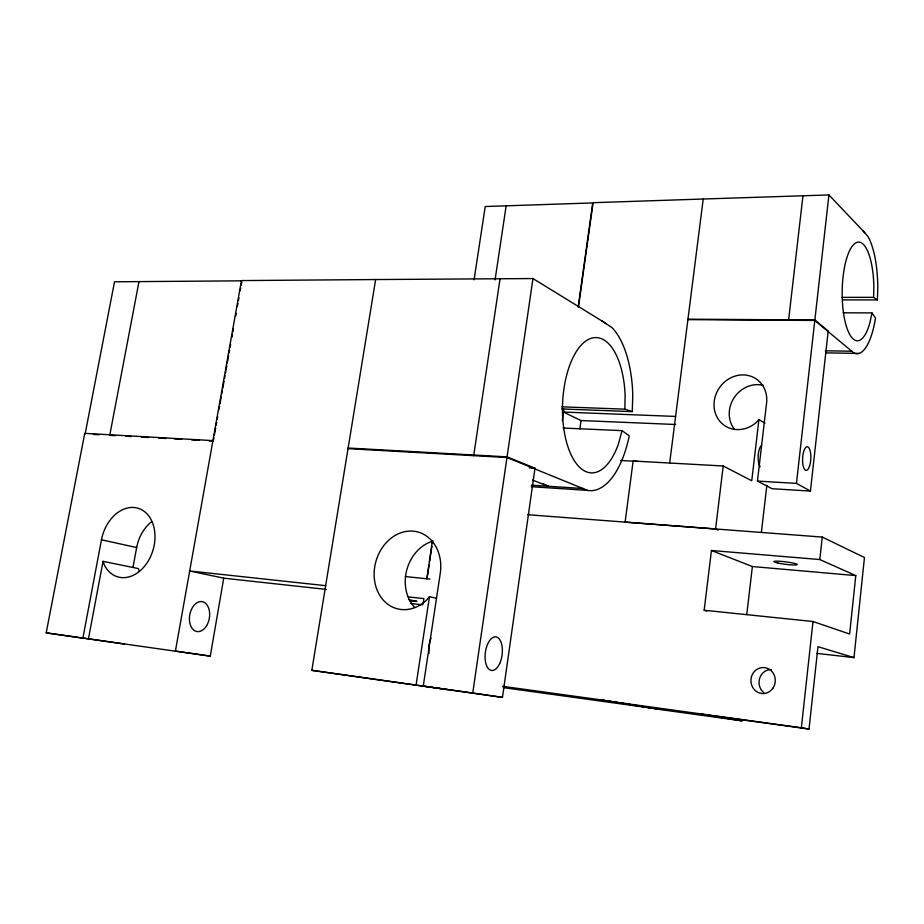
<?xml version="1.0" encoding="UTF-8"?>
<svg xmlns="http://www.w3.org/2000/svg" width="924" height="924" viewBox="0 0 924 924"><rect width="100%" height="100%" fill="white"/><g stroke="black" fill="none" stroke-linecap="round" stroke-linejoin="round"><path stroke-width="1.39" d="M601.986 320.998L612.104 327.708A85.528 39.582 -87.9 0 1 632.767 394.675L632.282 411.63L624.878 409.159L625.109 394.871A67.683 31.312 -87.9 0 0 582.709 343.601A67.683 31.312 -87.9 0 0 568.56 448.579A67.683 31.312 -87.9 0 0 618.526 443.693L622.025 430.642L563.086 428.031M862.716 230.538L867.786 236.244A62.358 20.016 -89.2 0 1 877.8 287.399L877.396 299.907L873.607 297.343L873.85 286.81A49.365 15.847 -89.2 0 0 852.956 245.31A49.365 15.847 -89.2 0 0 844.871 320.57A49.365 15.847 -89.2 0 0 870.05 322.164L871.956 312.913L843.231 312.797M669.669 463.051L703.222 199.018L828.932 194.941L864.783 232.721M816.747 653.384L853.984 657.611L864.46 557.519L822.268 537.075L527.858 514.726M855.786 575.594L849.618 634.026L813.005 621.517L704.169 610.256L711.445 550.496L819.796 559.54L855.786 575.594L752.379 566.539L711.445 550.496M446.916 689.547L311.827 670.339L375.641 279.556L532.963 278.551L606.121 323.55M853.984 657.611L817.983 646.673L809.02 729.059L801.351 727.766L813.005 621.517M819.796 559.54L822.268 537.075M764.98 423.215L758.939 419.508L756.49 422.28A28.17 25.502 -55.8 0 1 716.077 415.13A28.17 25.502 -55.8 0 1 736.774 375.618A28.17 25.502 -55.8 0 1 766.574 403.049L757.437 481.092L772.094 488.727L810.44 491.071L828.193 331.046L814.852 319.993L687.953 319.184M788.576 320.281L802.956 195.819M810.44 491.071L796.453 483.391L828.932 194.941M761.434 532.051L766.862 485.192M758.939 419.508L751.743 480.757L723.203 465.985L633.136 461.007L625.109 522.141M746.765 614.529L752.379 566.539M718.179 530.076L715.592 528.978L723.203 465.985M348.129 448.024L507.068 456.86L534.996 468.202L502.46 697.377L311.827 670.339M85.135 433.98L114.518 281.797L241.996 280.827M579.868 428.955L581.011 420.547L563.478 412.058L563.883 409.228M562.3 420.628L563.478 412.058L675.594 416.435M578.158 307.034L592.746 202.714L703.222 199.018M578.447 307.172L593.081 202.91L485.227 206.526L474.07 279.822M473.689 455.659L500.046 278.805M436.324 598.278L429.475 596.661L426.195 600.496A39.755 32.779 -74.5 0 1 376.022 587.04A39.755 32.779 -74.5 0 1 404.781 531.693A39.755 32.779 -74.5 0 1 440.251 573.446L423.261 686.047L472.753 693.035L532.963 278.551M495.068 279.903L506.156 205.821M432.432 540.482L426.923 578.84L429.094 564.679M416.077 685.042L429.475 596.661M423.042 604.25L423.897 598.613L408.235 596.892M429.521 561.85L431.912 546.257M432.34 543.428L432.779 540.598M213.883 437.814L213.386 440.644L84.742 433.356L46.2 632.859L210.268 656.132L223.747 578.17L326.345 589.42M214.391 434.985L215.662 427.916M216.17 425.086L216.678 422.256M217.175 419.427L217.683 416.597M218.953 409.528L219.462 406.699M219.958 403.869L221.229 396.8M221.737 393.971L222.245 391.141M222.753 388.311L224.012 381.242M224.52 378.413L225.029 375.583M225.537 372.753L226.796 365.685M227.304 362.855L228.575 355.786M229.083 352.956L229.579 350.127M230.088 347.297L230.596 344.467M231.866 337.399L232.374 334.569M232.871 331.739L233.379 328.909M235.666 316.181L236.163 313.352M237.433 306.283L237.942 303.453M238.45 300.623L238.958 297.805M240.217 290.725L240.725 287.895M241.233 285.066L241.742 282.247M133.021 567.255L136.66 547.551A34.835 25.988 -73.9 0 1 151.617 521.748M88.438 638.819L103.038 561.353L138.346 568.572L139.27 571.067M138.981 281.612L109.737 435.343L115.488 435.666M103.038 561.353L104.424 565.188A35.793 26.299 -73.6 0 0 147.263 562.566A35.793 26.299 -73.6 0 0 141.095 509.459A35.793 26.299 -73.6 0 0 101.467 539.789L82.906 638.034L124.44 644.028M601.12 699.895L656.144 708.754L601.12 699.895L502.483 686.301M375.641 279.556L241.453 280.573L175.41 651.074L210.268 656.132M842.041 297.366L873.607 297.343M842.792 299.907L877.396 299.907M687.906 319.635L814.806 320.455L853.834 352.956A62.358 20.016 -89.2 0 0 875.536 318.099L871.956 312.913M825.34 350.785L851.997 351.212M825.883 352.864L859.054 353.418M561.7 406.826L624.878 409.159M561.769 408.962L632.282 411.63M581.011 420.547L675.663 424.497M620.489 460.464L637.976 461.446M93.336 434.43L98.799 434.742M125.572 436.232L131.323 436.555M141.407 437.11L148.602 437.514M158.674 438.08L165.881 438.473M174.509 438.958L181.716 439.362M191.788 439.928L198.983 440.321M209.067 440.887L213.375 441.129M348.059 448.648L506.976 457.519L587.364 490.367A85.528 39.582 -87.9 0 0 629.094 436.659L629.221 435.793L622.025 430.642M757.437 481.092L796.453 483.391M529.279 467.867L534.996 468.202M531.427 485.181L583.645 488.577M531.312 486.694L587.364 490.367M624.474 522.083L715.592 528.978M429.983 579.105L405.37 576.553M325.652 585.677L189.582 570.963L223.747 578.17M410.903 603.511L422.314 604.793M409.933 600.889L416.932 601.362L408.847 599.676M601.016 700.126L801.351 727.766M809.02 729.059L700.38 714.056L742.18 720.893L656.052 708.974M503.257 687.606L656.144 708.754M46.2 632.859L82.686 638.138M472.753 693.035L502.46 697.377M101.467 539.789L136.66 547.551M704.169 610.256L706.848 611.076M532.409 480.03L548.382 486.278L543.15 483.841M763.801 692.654A12.867 12.058 -88.1 0 1 759.713 678.135A12.867 12.058 -88.1 0 1 771.448 669.496M734.592 429.568A27.581 25.11 -55.4 0 1 734.049 397.84A27.581 25.11 -55.4 0 1 763.397 385.377M760.129 466.759A11.665 4.32 -87.3 0 1 758.188 455.486A11.665 4.32 -87.3 0 1 761.572 445.229M414.761 607.472A38.577 32.19 -74.9 0 1 406.779 569.935A38.577 32.19 -74.9 0 1 432.397 541.279M429.048 653.464A16.597 8.79 -82.3 0 1 430.988 638.138M772.857 688.264A13.017 12.174 -87.4 0 0 764.541 667.602A13.017 12.174 -87.4 0 0 751.917 685.758A13.017 12.174 -87.4 0 0 772.857 688.264M778.066 563.086A11.735 1.224 7.2 0 0 797.066 564.726A11.735 1.224 7.2 0 0 781.716 561.422A11.735 1.224 7.2 0 0 778.066 563.086M809.447 466.435A11.839 4.1 -87.3 0 0 808.026 446.973A11.839 4.1 -87.3 0 0 802.656 462.243A11.839 4.1 -87.3 0 0 809.447 466.435M206.641 625.652A15.165 9.933 -80 0 0 202.264 601.674A15.165 9.933 -80 0 0 189.732 622.464A15.165 9.933 -80 0 0 206.641 625.652M499.688 663.548A16.932 8.466 -82.7 0 0 496.211 636.936A16.932 8.466 -82.7 0 0 485.296 660.533A16.932 8.466 -82.7 0 0 499.688 663.548"/></g></svg>
